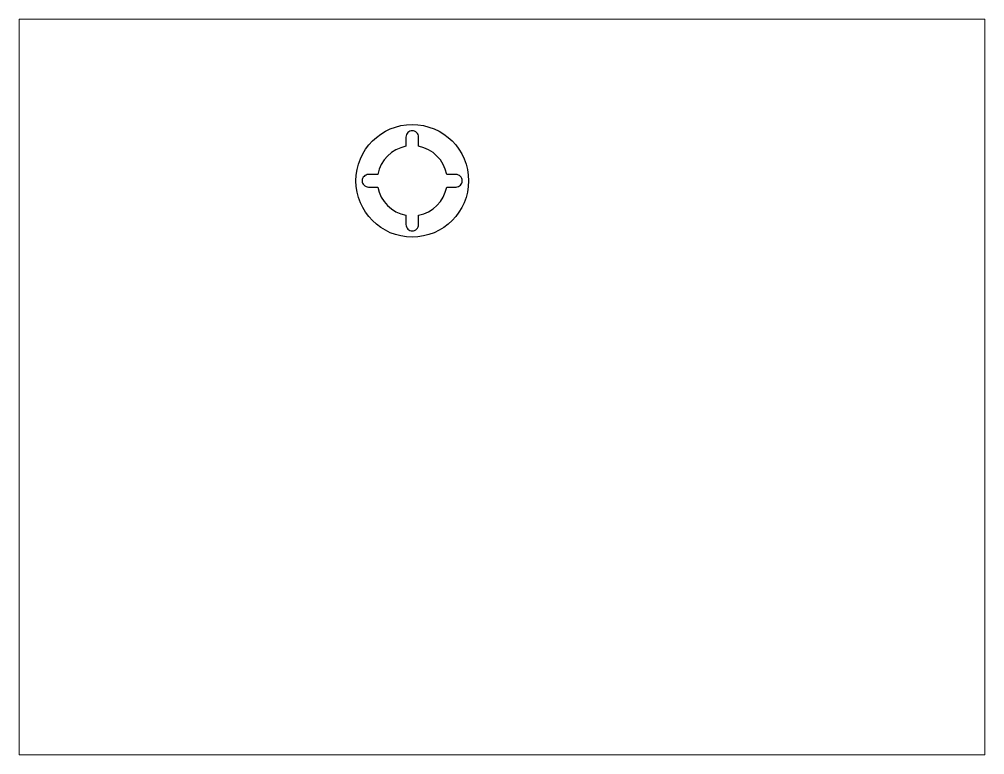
# Paper-space layout 'Layout1' of a CAD drawing. Extents: x 27 to 240, y 20 to 183.
# The model-space entities are those that its viewports show. They can reach past a viewport. Long polylines and large blocks are cut down to what shows.
import ezdxf

# ---------------------------------------------------------------- set-up
doc = ezdxf.new("R2010")
doc.units = 0
doc.header["$LTSCALE"] = 15
doc.layers.get('0').update_dxf_attribs({"linetype": 'CONTINUOUS'})

msp = doc.modelspace()

# ---------------------------------------------------------------- linework, layer by layer
at = {"color": 0, "ltscale": 0.05}
msp.add_lwpolyline([(137.14, 210.21), (140.86, 210.21, 0.312552), (152.14, 198.94), (152.14, 195.21, 0.414214), (154.64, 192.71, 0.414214), (157.14, 195.21), (157.14, 198.94, 0.312552), (168.41, 210.21), (172.14, 210.21, 0.414214), (174.64, 212.71, 0.414214), (172.14, 215.21), (168.41, 215.21, 0.312552), (157.14, 226.49), (157.14, 230.21, 0.414214), (154.64, 232.71, 0.414214), (152.14, 230.21), (152.14, 226.49, 0.312552), (140.86, 215.21), (137.14, 215.21, 0.414214), (134.64, 212.71, 0.414214)], format="xyb", close=True, dxfattribs=at)
msp.add_circle((154.64, 212.71), 22.5, dxfattribs=at)

psp = doc.layouts.get("Layout1")

# ---------------------------------------------------------------- viewports
at = {"layer": '0', "color": 0, "linetype": 'BYBLOCK', "ltscale": 0.05}
psp.add_viewport(center=(133.35, 101.6), size=(213.36, 162.56), view_center_point=(190.51, 130.3), view_height=293.8955, dxfattribs=at)

doc.saveas('drawing.dxf')
